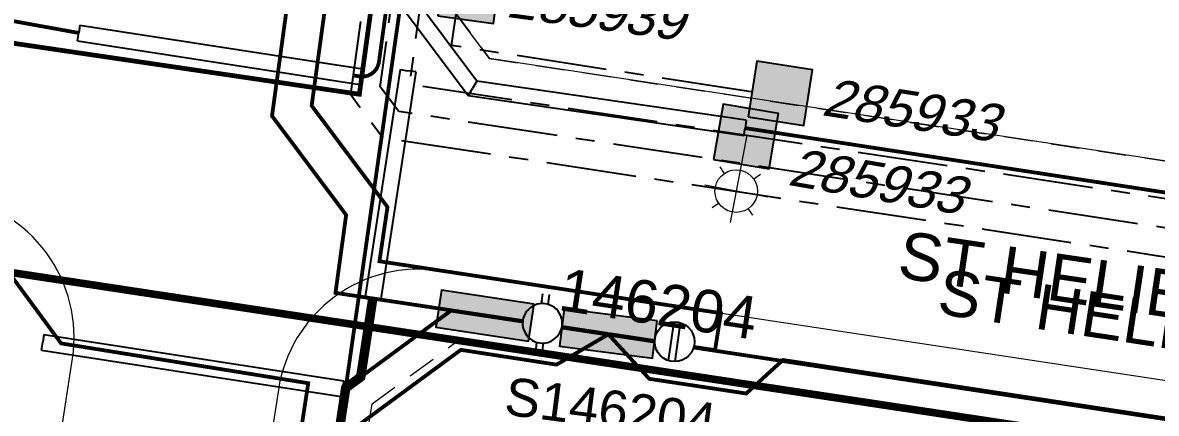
# Model space of a CAD drawing. Header units: metres. Extents: x 277548 to 280124, y 6243677 to 6246862.
# Drawn here: x 278840.7 to 278900.5, y 6245208.7 to 6245229.3 of the extents above; entities that cross this region are included whole.
import ezdxf
from ezdxf.enums import TextEntityAlignment as Align

# ---------------------------------------------------------------- set-up
doc = ezdxf.new("R2010")
doc.units = ezdxf.units.M
for name, pattern in [('Dash', [5, 3, -2]), ('DIVIDE2', [0.625, 0.25, -0.125, 0, -0.125, 0, -0.125]), ('IECLCENT', [15.5, 9.5, -2, 2, -2]), ('PHANTOM2', [1.25, 0.625, -0.125, 0.125, -0.125, 0.125, -0.125])]:
    doc.linetypes.add(name, pattern=pattern)
doc.layers.get('0').update_dxf_attribs({"color": 6})
for name, color, linetype, lineweight, true_color in [('_User ZKERB-3-1', 7, 'Continuous', 0, 0x949494), ('_User ZMEDIAN-1-1', 7, 'Continuous', 0, 0x949494), ('_User ZSTG1-1-1', 7, 'Continuous', 0, 0x0000f0)]:
    doc.layers.add(name, color=color, linetype=linetype, lineweight=lineweight, true_color=true_color)
doc.layers.add('Cadastre Land Parcels_SP_EXT', color=9, linetype='Continuous', lineweight=5)
doc.layers.add('Cadastre Roads_SP_EXT', color=94, linetype='Continuous', lineweight=15)
for name, color, linetype in [('Duct_SP_EXT', 7, 'Continuous'), ('Equip_LV_EXT', 7, 'Continuous'), ('Equip_SP_SL_EXT', 7, 'Continuous'), ('Notes', 7, 'Continuous'), ('Notes_HV_MISC', 7, 'Continuous'), ('Notes_LV_MISC', 7, 'Continuous'), ('Notes_SP_MISC', 7, 'Continuous'), ('SupportsUG_SP_LV_NEW', 2, 'Continuous'), ('SupportsUG_SP_LV_SL_EXT', 7, 'Continuous')]:
    doc.layers.add(name, color=color, linetype=linetype)
doc.styles.add('COLUMN_LABEL', font='arial.ttf')
doc.styles.add('iecARIAL', font='arial.ttf', dxfattribs={"height": 2})
doc.styles.add('POLE_LABEL', font='arial.ttf')
doc.styles.get("Standard").update_dxf_attribs({"font": 'arial.ttf'})

# ---------------------------------------------------------------- blocks, each defined once
blk = doc.blocks.new('*U64')
at = {"lineweight": 15}
for p, q in [((0, 0), (-0.466, -2.459)), ((-1.906, -2.225), (-1.589, -2.69)), ((-0.326, -1.719), (-1.164, -6.141)), ((0.96, -2.769), (0.495, -3.086)), ((1.466, -4.349), (-2.956, -3.511)), ((-2.45, -5.091), (-1.985, -4.774)), ((0.416, -5.635), (0.099, -5.17))]:
    blk.add_line(p, q, dxfattribs=at)
blk.add_circle((-0.745, -3.93), 1.5, dxfattribs=at)
for tag, p, height, flags in [('CONSTRUCTED_VOLTAGE', (0.981, -0.653), 0.2, 9), ('CONTROL_TYPE', (0.981, -0.853), 0.2, 9), ('LNUMBER', (2.181, -3.253), 2.5, 8), ('OPERATING_VOLTAGE', (0.981, -1.653), 0.2, 9), ('LANTERN_PURPOSE', (0.981, -1.053), 0.2, 9), ('LANTERN_TYPE', (0.981, -1.253), 0.2, 9), ('NO_PHASES', (0.981, -1.453), 0.2, 9), ('ORIENTATION', (0.981, -1.853), 0.2, 9), ('OWNED_BY', (0.981, -2.053), 0.2, 9), ('STATE', (0.981, -2.253), 0.2, 9), ('USAGE', (0.981, -2.453), 0.2, 9), ('CEXIST', (0.981, -2.653), 0.2, 9), ('CNEW', (0.981, -2.853), 0.2, 9), ('CNUMBER', (0.981, -3.053), 0.2, 9), ('CREMOVE', (0.981, -3.253), 0.2, 9), ('CREPLACE', (0.981, -3.453), 0.2, 9), ('LKINGHEIGHT', (0.981, -3.653), 0.2, 9), ('LBRACKET', (0.981, -3.853), 0.2, 9), ('LBRACKETVOCAB', (0.981, -4.053), 0.2, 9), ('LCATEGORY', (0.981, -4.253), 0.2, 9), ('LCHARGE1', (0.981, -4.453), 0.2, 9), ('LCHARGE1PERCENT', (0.981, -4.653), 0.2, 9), ('LCHARGE2', (0.981, -4.853), 0.2, 9), ('LCHARGE2PERCENT', (0.981, -5.053), 0.2, 9), ('LCHARGE3', (0.981, -5.253), 0.2, 9), ('LCHARGE3PERCENT', (0.981, -5.453), 0.2, 9), ('LEXIST', (0.981, -5.653), 0.2, 9), ('LLAMP', (0.981, -5.853), 0.2, 9), ('LLAMPVOCAB', (0.981, -6.053), 0.2, 9), ('LMAST', (0.981, -6.253), 0.2, 9), ('LMASTVOCAB', (0.981, -6.453), 0.2, 9), ('LNEW', (0.981, -6.653), 0.2, 9), ('LANTNUMBER', (0.981, -6.853), 0.2, 9), ('LOUTREACH', (0.981, -7.253), 0.2, 9), ('LOUTREACHVOCAB', (0.981, -7.453), 0.2, 9), ('LRATECODE', (0.981, -7.653), 0.2, 9), ('LREMOVE', (0.981, -7.853), 0.2, 9), ('LREPLACE', (0.981, -8.053), 0.2, 9), ('LTYPE', (0.981, -8.253), 0.2, 9), ('LTYPEVOCAB', (0.981, -8.453), 0.2, 9), ('LEGEND', (0.981, -8.653), 0.2, 9), ('LOCATION', (0.981, -8.853), 0.2, 9), ('STREETNAME', (0.981, -9.253), 0.2, 9), ('SUBURB', (0.981, -9.453), 0.2, 1), ('NOTES', (0.981, -9.053), 0.2, 9)]:
    blk.add_attdef(tag, p, '', height=height, dxfattribs=dict(flags=flags))
blk = doc.blocks.new('COLUMN_EXT')
blk.add_hatch(color=256).paths.add_polyline_path([(-1.485, 1.485), (-1.485, -1.485), (1.485, -1.485), (1.485, 1.485)])
blk.add_lwpolyline([(-1.485, -1.485), (1.485, -1.485), (1.485, 1.485), (-1.485, 1.485)], close=True)
at = {"style": 'COLUMN_LABEL', "oblique": 15, "flags": 8}
blk.add_attdef('ASSET_NUM', text='', height=2, dxfattribs=at).set_placement((2, 2), align=Align.MIDDLE_LEFT)
at = {"flags": 9}
for tag, style, p in [('STRUCTURE_PLANT_NUMBER', 'POLE_LABEL', (1.813, 0.031)), ('STREET_CODE', 'COLUMN_LABEL', (1.813, -0.2))]:
    blk.add_attdef(tag, text='', height=0.2, dxfattribs=dict(at, style=style)).set_placement(p, align=Align.MIDDLE_LEFT)
for tag, p in [('OWNED_BY', (1.813, -0.6)), ('COLUMN_TYPE', (1.813, -0.4)), ('STATE', (1.813, -0.8)), ('USAGE', (1.813, -1)), ('LEGEND', (1.813, -1.2)), ('STREETNAME', (1.813, -1.6)), ('SUBURB', (1.813, -1.8)), ('LOCATION', (1.813, -1.4)), ('NOTES', (1.813, -2))]:
    blk.add_attdef(tag, text='', height=0.2, dxfattribs=at).set_placement(p, align=Align.MIDDLE_LEFT)
at = {"flags": 1}
blk.add_attdef('Z', (1.813, -2.351), '', height=0.2, dxfattribs=at)
blk = doc.blocks.new('*U89')
for tag, flags, p in [('ORIENTATION', 9, (1.5, -0.8)), ('NO_PHASES', 9, (1.5, -0.4)), ('STATE', 9, (1.5, -1)), ('SWITCH_TYPE', 9, (1.5, -1.2)), ('OWNED_BY', 9, (1.5, -1.8)), ('USAGE', 9, (1.5, -1.4)), ('NOTES', 9, (1.5, -1.6)), ('TYPE', 9, (1.5, -2.6)), ('OPERATED_BY', 9, (1.5, -2)), ('MAINTAINED_BY', 9, (1.5, -2.2)), ('NUMBER_OF_PHASES', 9, (1.5, -2.4)), ('Z', 1, (1.5, -2.8))]:
    blk.add_attdef(tag, text='', height=0.2, dxfattribs=dict(flags=flags)).set_placement(p, align=Align.MIDDLE_LEFT)
blk.add_wipeout([(6.589, 1.62), (6.447, 1.742), (6.291, 1.846), (6.122, 1.929), (5.945, 1.99), (5.761, 2.029), (5.574, 2.044), (5.387, 2.036), (5.202, 2.004), (5.023, 1.949), (4.851, 1.873), (4.691, 1.775), (4.544, 1.658), (4.413, 1.524), (4.3, 1.374), (4.207, 1.211), (4.134, 1.038), (4.084, 0.857), (4.057, 0.672), (4.054, 0.484), (4.074, 0.298), (4.117, 0.115), (4.183, -0.061), (4.27, -0.227), (4.378, -0.381), (4.504, -0.52), (4.646, -0.642), (4.802, -0.745), (4.971, -0.828), (5.148, -0.89), (5.331, -0.928), (5.518, -0.944), (5.706, -0.935), (5.891, -0.904), (6.07, -0.849), (6.242, -0.772), (6.402, -0.675), (6.549, -0.558), (6.68, -0.424), (6.793, -0.274), (6.886, -0.111), (6.958, 0.062), (7.009, 0.243), (7.036, 0.428), (7.039, 0.616), (7.019, 0.802), (6.976, 0.985), (6.91, 1.161), (6.823, 1.327), (6.715, 1.481)])
for p, q in [((4.064, 0.781), (7.022, 0.819)), ((4.071, 0.281), (7.029, 0.319))]:
    blk.add_line(p, q)
blk.add_circle((5.546, 0.55), 1.5)
at = {"flags": 9}
for tag, p in [('ACTUAL_STATUS', (1.5, 0)), ('OPERATING_VOLTAGE', (1.5, -0.6)), ('CONSTRUCTED_VOLTAGE', (1.5, -0.2))]:
    blk.add_attdef(tag, text='', height=0.2, dxfattribs=at).set_placement(p, align=Align.MIDDLE_LEFT)
blk = doc.blocks.new('*U88')
for tag, p, flags in [('Z', (0, 0), 1), ('ORIENTATION', (0, 0), 9), ('USAGE', (0, -0.2), 9), ('NOTES', (0, -0.4), 9)]:
    blk.add_attdef(tag, p, '', height=0.2, dxfattribs=dict(flags=flags))
blk.add_wipeout([(0.311, 3.958), (0.157, 4.066), (-0.009, 4.154), (-0.184, 4.22), (-0.367, 4.263), (-0.553, 4.283), (-0.741, 4.28), (-0.927, 4.253), (-1.107, 4.203), (-1.281, 4.131), (-1.443, 4.038), (-1.593, 3.925), (-1.728, 3.794), (-1.845, 3.647), (-1.942, 3.487), (-2.019, 3.316), (-2.074, 3.137), (-2.106, 2.952), (-2.115, 2.764), (-2.099, 2.577), (-2.061, 2.394), (-2, 2.216), (-1.917, 2.048), (-1.814, 1.891), (-1.692, 1.749), (-1.553, 1.623), (-1.399, 1.515), (-1.233, 1.428), (-1.057, 1.362), (-0.875, 1.318), (-0.688, 1.298), (-0.501, 1.302), (-0.315, 1.328), (-0.134, 1.378), (0.039, 1.45), (0.202, 1.544), (0.352, 1.657), (0.486, 1.787), (0.603, 1.934), (0.701, 2.094), (0.778, 2.265), (0.833, 2.445), (0.865, 2.63), (0.873, 2.817), (0.858, 3.004), (0.82, 3.188), (0.758, 3.365), (0.676, 3.533), (0.572, 3.69), (0.45, 3.833)])
for p, q in [((-2.094, 3.04), (-2.841, 3.04)), ((0.852, 3.04), (1.599, 3.04)), ((-2.094, 2.542), (-2.841, 2.542)), ((0.852, 2.542), (1.599, 2.542))]:
    blk.add_line(p, q)
blk.add_lwpolyline([(-0.621, 1.297, 1), (-0.621, 4.285, 1)], format="xyb", close=True)
blk = doc.blocks.new('PILLAR_EXT')
blk.add_hatch(color=256).paths.add_polyline_path([(-2.475, 0.99), (-2.475, -0.99), (2.475, -0.99), (2.475, 0.99)])
blk.add_lwpolyline([(-2.475, -0.99), (2.475, -0.99), (2.475, 0.99), (-2.475, 0.99)], close=True)
at = {"style": 'iecARIAL', "flags": 8}
blk.add_attdef('ASSET_NUM', text='', height=2, dxfattribs=at).set_placement((1.5, 3.5), align=Align.MIDDLE_RIGHT)
for tag, p, flags in [('OWNED_BY', (0, -0.2), 9), ('STATE', (0, -0.4), 9), ('SUPPORT_TYPE', (0, -0.6), 9), ('USAGE', (0, -0.8), 9), ('LEGEND', (0, -1), 9), ('LOCATION', (0, -1.2), 9), ('NOTES', (0, -1.4), 9), ('STREETNAME', (0, -1.8), 9), ('PARENT', (0, -1.6), 9), ('SUBURB', (0, -2), 1)]:
    blk.add_attdef(tag, p, '', height=0.2, dxfattribs=dict(flags=flags))

msp = doc.modelspace()

# ---------------------------------------------------------------- linework, layer by layer
at = {"layer": '_User ZKERB-3-1', "linetype": 'Continuous'}
msp.add_line((278834.44997, 6245153.2476), (278843.31781, 6245211.57737), dxfattribs=at)
msp.add_arc((278835.90301, 6245212.70463), 7.5, 351.355555, 81.355556, dxfattribs=at)
at = {"layer": '_User ZMEDIAN-1-1', "linetype": 'Continuous'}
for p, q in [((279145.78019, 6245173.1804), (278862.73492, 6245216.21157)), ((278854.19285, 6245209.92404), (278843.67169, 6245140.71924))]:
    msp.add_line(p, q, dxfattribs=at)
msp.add_arc((278861.60765, 6245208.79677), 7.5, 81.355557, 171.355557, dxfattribs=at)
at = {"layer": '_User ZSTG1-1-1', "color": 252, "linetype": 'Dash', "ltscale": 0.5, "true_color": 0x878787}
for p, q in [((278835.02126, 6245216.88465), (278863.69182, 6245212.52588)), ((278859.13605, 6245209.17253), (278863.69182, 6245212.52588)), ((278863.69182, 6245212.52588), (278899.77479, 6245207.04021)), ((278856.73121, 6245193.35429), (278859.13605, 6245209.17253))]:
    msp.add_line(p, q, dxfattribs=at)
msp.add_lwpolyline([(278904.63798, 6245246.34503), (278864.69803, 6245252.41702), (278861.916, 6245231.99399), (278865.33102, 6245227.42904), (278901.318, 6245221.95701), (278904.63798, 6245246.34503)], close=True, dxfattribs=at)
at = {"layer": 'Cadastre Land Parcels_SP_EXT', "linetype": 'Continuous'}
msp.add_lwpolyline([(279246.34202, 6245156.85702), (279205.05801, 6245163.13297), (279153.29507, 6245171.02643), (279153.18627, 6245168.51426), (278660.67525, 6245243.39005)], dxfattribs=at)
at = {"layer": 'Cadastre Roads_SP_EXT', "linetype": 'Continuous'}
for points in [[(279039.77001, 6245200.90801), (279019.99199, 6245203.91499), (279000.21204, 6245206.92101), (278980.43296, 6245209.92897), (278960.65398, 6245212.93702), (278940.87499, 6245215.94303), (278921.09503, 6245218.95099), (278901.31799, 6245221.95701), (278865.33101, 6245227.42896), (278861.91597, 6245231.99401), (278864.69804, 6245252.41701), (278867.95502, 6245276.34204)], [(278660.77834, 6245243.37438), (279153.18625, 6245168.51424)]]:
    msp.add_lwpolyline(points, dxfattribs=at)
at = {"layer": 'Duct_SP_EXT'}
for p, q in [((278864.67318, 6245226.23357), (278860.88267, 6245231.31349)), ((278864.20794, 6245225.45247), (278860.20943, 6245230.81114)), ((278843.7137, 6245229.18815), (278843.64948, 6245228.77309)), ((278843.7137, 6245229.18815), (278858.62323, 6245226.88122)), ((278843.58526, 6245228.35803), (278843.64948, 6245228.77309)), ((278843.58526, 6245228.35803), (278858.49479, 6245226.0511)), ((278858.62323, 6245226.88122), (278858.55901, 6245226.46616)), ((278860.61231, 6245226.84196), (278858.76822, 6245214.85588)), ((278861.44254, 6245226.71423), (278859.59845, 6245214.72815)), ((278860.61231, 6245226.84196), (278861.02742, 6245226.77809)), ((278861.44254, 6245226.71423), (278861.02742, 6245226.77809)), ((278858.49479, 6245226.0511), (278858.55901, 6245226.46616)), ((278864.67318, 6245226.23357), (278864.44056, 6245225.84302)), ((278878.89584, 6245224.16224), (278864.67318, 6245226.23357)), ((278864.20794, 6245225.45247), (278864.44056, 6245225.84302)), ((278878.77478, 6245223.33101), (278864.20794, 6245225.45247)), ((278878.89584, 6245224.16224), (278878.83531, 6245223.74663)), ((278878.77478, 6245223.33101), (278878.83531, 6245223.74663)), ((278858.76822, 6245214.85588), (278859.18334, 6245214.79201)), ((278859.59845, 6245214.72815), (278859.18334, 6245214.79201)), ((278841.81193, 6245212.84403), (278841.74777, 6245212.42896)), ((278841.81193, 6245212.84403), (278857.63942, 6245210.39755)), ((278841.68362, 6245212.01389), (278841.74777, 6245212.42896)), ((278841.68362, 6245212.01389), (278857.5111, 6245209.56741)), ((278857.63942, 6245210.39755), (278857.57526, 6245209.98248)), ((278857.5111, 6245209.56741), (278857.57526, 6245209.98248))]:
    msp.add_line(p, q, dxfattribs=at)
at = {"layer": 'Notes_HV_MISC', "linetype": 'DIVIDE2', "ltscale": 7.5, "const_width": 0.25, "flags": 128}
msp.add_lwpolyline([(278859.95972, 6245236.45039), (278858.46622, 6245225.53434), (278837.07599, 6245228.69006), (278837.07599, 6245228.69006), (278801.108, 6245234.15914), (278781.32918, 6245237.16611), (278761.55012, 6245240.17317), (278741.77014, 6245243.18014), (278721.99107, 6245246.18712), (278702.21217, 6245249.19409), (278682.43303, 6245252.20107), (278662.65313, 6245255.20913), (278642.87398, 6245258.2151), (278632.93807, 6245259.72684), (278632.0632, 6245259.88275), (278631.15664, 6245260.09513), (278630.26893, 6245260.35313), (278629.39148, 6245260.65626), (278628.53029, 6245261.00778), (278627.69422, 6245261.40067), (278626.87599, 6245261.83635), (278626.07862, 6245262.31841), (278625.31061, 6245262.83959), (278624.56929, 6245263.40123), (278623.86234, 6245263.99899), (278623.18576, 6245264.63211), (278622.5427, 6245265.30169), (278621.93944, 6245265.99821), (278621.43502, 6245266.64135), (278620.91968, 6245267.37433), (278620.64399, 6245267.79407), (278620.35904, 6245268.1898), (278620.06367, 6245268.55808), (278619.74952, 6245268.91043), (278619.41778, 6245269.24509), (278619.06768, 6245269.56366), (278618.70432, 6245269.86129), (278618.32545, 6245270.13848), (278617.92772, 6245270.3994), (278617.5219, 6245270.6368), (278617.10241, 6245270.85277), (278616.67215, 6245271.04738), (278616.23446, 6245271.21763), (278615.78585, 6245271.36569), (278615.33132, 6245271.48998), (278614.87262, 6245271.58933), (278614.40324, 6245271.66557), (278613.93636, 6245271.7172), (278613.46381, 6245271.74348), (278612.99092, 6245271.74657), (278612.51971, 6245271.72413), (278612.05508, 6245271.678), (278611.58945, 6245271.60518), (278611.12266, 6245271.50908), (278610.67413, 6245271.39105), (278610.5737, 6245271.3586), (278610.04176, 6245271.16216), (278609.54051, 6245270.94878), (278609.0577, 6245270.71129), (278608.5834, 6245270.44578), (278608.12202, 6245270.15549), (278607.67583, 6245269.84102), (278607.28169, 6245269.53196), (278606.95837, 6245269.23275), (278606.62271, 6245268.88966), (278606.31006, 6245268.53306), (278606.01169, 6245268.15335), (278605.73258, 6245267.76054), (278605.47832, 6245267.35814), (278605.24326, 6245266.93881), (278601.87418, 6245267.46133), (278601.87418, 6245267.46133), (278583.89798, 6245270.23991), (278558.19681, 6245274.10015), (278495.30478, 6245283.63531)], dxfattribs=at)
at = {"layer": 'Notes_HV_MISC', "linetype": 'IECLCENT', "ltscale": 0.5, "const_width": 0.2}
msp.add_lwpolyline([(278861.49813, 6245236.29412), (278857.74648, 6245210.01224), (278849.23616, 6245154.03414), (278831.44064, 6245156.73958), (278829.8859, 6245146.51301), (278825.36172, 6245141.73792), (278819.45784, 6245138.83725), (278791.08478, 6245143.15079), (278792.99317, 6245155.9056), (278809.25116, 6245153.47307), (278811.73962, 6245170.14867)], dxfattribs=at)
at = {"layer": 'Notes_LV_MISC', "linetype": 'IECLCENT', "ltscale": 0.5, "const_width": 0.2, "flags": 128}
for points in [[(278865.36121, 6245272.46528), (278865.0458, 6245270.01454), (278860.18302, 6245270.68798), (278853.85509, 6245224.38823), (278857.76803, 6245219.15603), (278857.20545, 6245215.03974), (278871.59437, 6245212.86909)], [(278884.81465, 6245255.64447), (278889.62359, 6245255.00791), (278890.89205, 6245264.47153), (278861.89024, 6245268.4305), (278861.16001, 6245263.0665), (278861.16047, 6245263.07017), (278855.94767, 6245224.92958), (278859.95121, 6245219.57623), (278859.5269, 6245216.70952), (278877.55623, 6245213.96611), (278877.24475, 6245212.01157), (278871.63938, 6245212.86226)], [(278855.25026, 6245193.6136), (278853.30322, 6245193.87952), (278853.58617, 6245195.95119), (278855.76627, 6245210.2658), (278842.71729, 6245212.37075), (278841.56721, 6245213.93335), (278836.98638, 6245220.15723), (278779.89761, 6245228.83861), (278779.62661, 6245226.83853)], [(278871.61246, 6245212.8494), (278868.87869, 6245211.24778), (278865.0801, 6245211.83426)], [(278871.61246, 6245212.8494), (278873.77162, 6245210.49905), (278878.89542, 6245209.72194), (278880.82951, 6245211.49237), (278919.77828, 6245205.54423)], [(278865.0801, 6245211.83426), (278863.82475, 6245212.02808), (278857.32665, 6245207.24542), (278855.25361, 6245193.61309)]]:
    msp.add_lwpolyline(points, dxfattribs=at)
at = {"layer": 'Notes_LV_MISC', "linetype": 'IECLCENT', "ltscale": 0.5, "flags": 128}
for points in [[(278883.69727, 6245247.73316), (278888.50347, 6245247.07628), (278887.21423, 6245237.57498), (278863.13088, 6245240.86652), (278861.14424, 6245226.33087), (278861.36648, 6245226.03371), (278920.84972, 6245217.02145)], [(278879.15669, 6245225.65742), (278864.51759, 6245227.93276), (278863.33694, 6245228.10489), (278863.75973, 6245231.00475)]]:
    msp.add_lwpolyline(points, dxfattribs=at)
at = {"layer": 'Notes_SP_MISC', "linetype": 'IECLCENT', "ltscale": 0.5, "const_width": 0.2, "flags": 128}
msp.add_lwpolyline([(278858.12117, 6245226.53387), (278858.55895, 6245226.46616), (278858.55895, 6245226.46616, 0.39628117), (278859.50367, 6245227.26697), (278859.50367, 6245227.26697), (278860.15536, 6245232.00188), (278860.18652, 6245232.22786)], format="xyb", dxfattribs=at)
for points in [[(278837.83699, 6245229.82753), (278843.64952, 6245228.77316)], [(278920.92763, 6245217.2867), (278901.14502, 6245220.32273), (278878.8353, 6245223.74659)], [(278858.67692, 6245210.69712), (278863.30301, 6245214.10223), (278919.77305, 6245205.51713)]]:
    msp.add_lwpolyline(points, dxfattribs=at)
at = {"layer": 'Notes_SP_MISC', "ltscale": 0.5, "const_width": 0.5, "flags": 128}
msp.add_lwpolyline([(278859.18334, 6245214.79201), (278858.53754, 6245210.59452), (278857.74648, 6245210.01224), (278852.29343, 6245174.14386)], dxfattribs=at)

# ---------------------------------------------------------------- block references
at = {"layer": 'Equip_SP_SL_EXT', "xscale": 0.75, "yscale": 0.75, "zscale": 0.75}
msp.add_blockref('*U64', (278878.92546, 6245223.36652), dxfattribs=at)
at = {"layer": 'Notes_LV_MISC'}
ref = msp.add_blockref('COLUMN_EXT', (278864.28249, 6245230.94145), dxfattribs=dict(at, rotation=352.2174301204054))
ref.add_attrib('ASSET_NUM', '285939', dxfattribs={"layer": '0', "height": 2, "rotation": 352.2174301, "style": 'COLUMN_LABEL', "oblique": 15}).set_placement((278866.34406, 6245230.6165), align=Align.MIDDLE_LEFT)
ref = msp.add_blockref('COLUMN_EXT', (278880.69306, 6245225.58473), dxfattribs=dict(at, rotation=351.1433621351244))
ref.add_attrib('ASSET_NUM', '285933', dxfattribs={"layer": '0', "height": 2, "rotation": 351.1433621, "style": 'COLUMN_LABEL', "oblique": 15}).set_placement((278882.97714, 6245225.42564), align=Align.MIDDLE_LEFT)
at = {"layer": 'SupportsUG_SP_LV_SL_EXT'}
ref = msp.add_blockref('COLUMN_EXT', (278878.88849, 6245223.30135), dxfattribs=dict(at, rotation=350.1991573065005))
ref.add_attrib('ASSET_NUM', '285933', dxfattribs={"layer": '0', "height": 2, "rotation": 350.1991573, "style": 'COLUMN_LABEL', "oblique": 15}).set_placement((278881.19975, 6245221.73834), align=Align.MIDDLE_LEFT)

# ---------------------------------------------------------------- texts
at = {"layer": 'Cadastre Roads_SP_EXT'}
msp.add_text('ST HELIERS', height=2.5, rotation=351.59645, dxfattribs=at).set_placement((278897.06346, 6245215.6084), align=Align.MIDDLE_CENTER)
at = {"layer": 'Notes_HV_MISC'}
msp.add_text('ST HELIERS', height=2.5, rotation=351.59645, dxfattribs=at).set_placement((278897.06346, 6245215.6084), align=Align.MIDDLE_CENTER)
at = {"layer": 'Notes_LV_MISC', "color": 7}
msp.add_text('ST HELIERS', height=2.4, rotation=351.3555561, dxfattribs=at).set_placement((278898.75539, 6245213.66759), align=Align.MIDDLE_CENTER)

# ---------------------------------------------------------------- next in the draw order: block references
at = {"layer": 'Equip_LV_EXT', "xscale": 0.7, "yscale": 0.7, "zscale": 0.7}
for name, p, rotation in [('*U88', (278870.12432, 6245213.61216), 82.67138842703571), ('*U89', (278874.88336, 6245208.56504), 81.0316419355061)]:
    msp.add_blockref(name, p, dxfattribs=dict(at, rotation=rotation))

# ---------------------------------------------------------------- next in the draw order: linework, layer by layer
at = {"layer": 'Notes', "color": 20, "linetype": 'PHANTOM2', "ltscale": 7.5, "true_color": 0xff470a, "const_width": 0.4, "flags": 128}
msp.add_lwpolyline([(278494.0465, 6245282.30887), (278601.62036, 6245265.8967), (278601.45683, 6245265.26602), (278601.32518, 6245264.77353), (278599.53344, 6245252.68536), (279145.25413, 6245169.72015), (279149.03558, 6245165.1227), (279147.36243, 6245126.49783), (279111.26352, 6245134.42811), (278893.7627, 6245167.49461), (278772.07802, 6245187.00574), (278635.14377, 6245207.82359), (278634.99144, 6245206.83542), (278595.44789, 6245212.8472), (278575.93578, 6245212.83527), (278580.82827, 6245248.76502), (278491.1409, 6245262.39853)], close=True, dxfattribs=at)
at = {"layer": 'Notes_LV_MISC', "linetype": 'IECLCENT', "ltscale": 0.5, "flags": 128}
for points in [[(278861.90748, 6245243.04988), (278860.41744, 6245243.25343), (278857.99527, 6245225.53106), (278859.70284, 6245223.24778), (278900.54236, 6245217.02208), (278926.06017, 6245213.08844), (278942.41584, 6245210.69013), (278944.57843, 6245212.33266), (278954.13382, 6245210.88634)], [(278960.32948, 6245211.59451), (278944.19779, 6245213.92716), (278941.95855, 6245212.22641), (278924.19462, 6245214.96004), (278920.5433, 6245215.49692), (278900.76786, 6245218.50523), (278860.54582, 6245224.62662), (278859.56818, 6245225.93388), (278861.90748, 6245243.04988)]]:
    msp.add_lwpolyline(points, dxfattribs=at)

# ---------------------------------------------------------------- next in the draw order: block references
at = {"layer": 'Notes_LV_MISC'}
ref = msp.add_blockref('PILLAR_EXT', (278871.61623, 6245212.89218), dxfattribs=dict(at, rotation=172.6892703384381))
ref.add_attrib('ASSET_NUM', 'S146204', dxfattribs={"layer": '0', "height": 2, "rotation": 172.6892703, "style": 'iecARIAL', "text_generation_flag": 6}).set_placement((278866.18255, 6245209.61151), align=Align.MIDDLE_LEFT)
at = {"layer": 'SupportsUG_SP_LV_NEW'}
ref = msp.add_blockref('PILLAR_EXT', (278865.09459, 6245213.82986), dxfattribs=dict(at, rotation=171.3555560954492))
ref.add_attrib('ASSET_NUM', '146204', dxfattribs={"layer": '0', "height": 2.25, "rotation": 351.3555561}).set_placement((278869.07215, 6245215.25391), align=Align.MIDDLE_LEFT)

doc.saveas('drawing.dxf')
